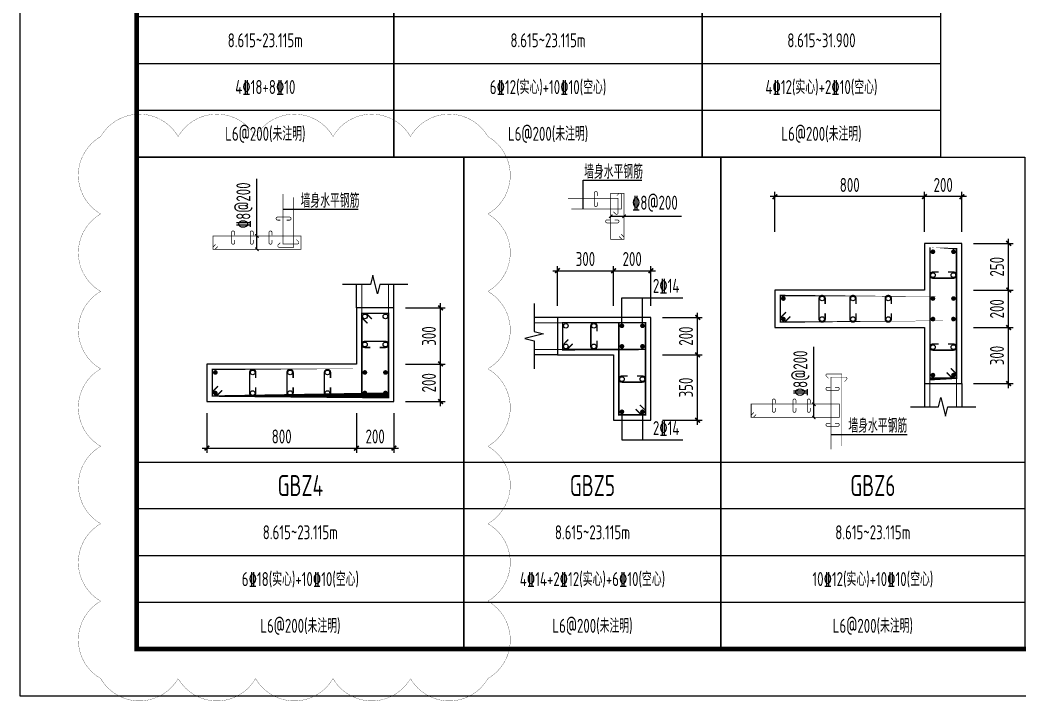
# Model space of a CAD drawing. Extents: x -1712635 to -854203, y -534641 to -21985.
# Drawn here: x -1375869 to -1354491, y -327628 to -313053 of the extents above; entities that cross this region are included whole.
import ezdxf
from ezdxf.enums import TextEntityAlignment as Align

# ---------------------------------------------------------------- set-up
doc = ezdxf.new("R2010")
doc.units = 0
doc.header["$LTSCALE"] = 1000
doc.layers.get('0').update_dxf_attribs({"linetype": 'CONTINUOUS'})
doc.layers.get('Defpoints').update_dxf_attribs({"linetype": 'CONTINUOUS'})
for name, color, linetype in [('-TK', 7, 'CONTINUOUS'), ('COLU_DE_DIM', 3, 'CONTINUOUS'), ('COLU_DE_TH', 7, 'CONTINUOUS'), ('LABEL', 1, 'CONTINUOUS'), ('LINK', 6, 'CONTINUOUS'), ('LINK-INDEX', 6, 'CONTINUOUS'), ('link-墙筋', 6, 'CONTINUOUS'), ('REIN', 6, 'CONTINUOUS'), ('TAB', 7, 'CONTINUOUS'), ('TAB_TEXT', 7, 'CONTINUOUS'), ('TEXT25', 2, 'CONTINUOUS'), ('THIN', 7, 'CONTINUOUS'), ('z-计算配筋', 7, 'CONTINUOUS')]:
    doc.layers.add(name, color=color, linetype=linetype)
doc.layers.add('审图修改', color=2, linetype='CONTINUOUS', plot=False)
doc.styles.add('TSSD_DIMENSION', font='Tssdeng.shx', dxfattribs={"width": 0.7, "bigfont": 'tssdchn.shx'})
doc.styles.add('TSSD_REIN', font='tssdeng.shx', dxfattribs={"width": 0.7, "height": 300, "bigfont": 'tssdchn.shx'})
doc.dimstyles.new('TSSD_25_100', dxfattribs={"dimtxt": 300, "dimasz": 100, "dimexe": 100, "dimexo": 250, "dimgap": 100, "dimtad": 1, "dimdec": 0, "dimlfac": 0.25, "dimzin": 0, "dimdsep": 46, "dimtxsty": 'TSSD_DIMENSION', "dimblk": 'ARCHTICK', "dimcen": 0, "dimdle": 100, "dimclrt": 7, "dimadec": 0, "dimazin": 0, "dimtfac": 1, "dimtdec": 0, "dimtix": 1, "dimtmove": 2, "dimatfit": 3, "dimldrblk": 'ARCHTICK', "dimfxl": 0, "dimtolj": 1, "dimtzin": 0, "dimarcsym": 0})

# ---------------------------------------------------------------- blocks, each defined once
blk = doc.blocks.new('_ArchTick')
at = {"color": 0, "const_width": 0.35}
blk.add_lwpolyline([(-0.5, -0.5), (0.5, 0.5)], dxfattribs=at)
blk = doc.blocks.new('*D1937')
at = {"layer": 'COLU_DE_DIM', "color": 0, "lineweight": -2}
for p, q in [((-1371868.904238457, -321466.7170368746), (-1371868.904238457, -322316.7170368746)), ((-1368668.908717996, -321466.7170368746), (-1368668.908717996, -322316.7170368746)), ((-1371968.904238457, -322216.7170368746), (-1368568.908717996, -322216.7170368746))]:
    blk.add_line(p, q, dxfattribs=at)
at = {"layer": 'Defpoints', "color": 0}
for p in [(-1371868.904238457, -321216.7170368746), (-1368668.908717996, -321216.7170368746), (-1368668.908717996, -322216.7170368746)]:
    blk.add_point(p, dxfattribs=at)
at = {"layer": 'COLU_DE_DIM', "color": 0, "lineweight": -2, "xscale": 100, "yscale": 100, "zscale": 100, "rotation": 180}
blk.add_blockref('_ArchTick', (-1371868.904238457, -322216.7170368746), dxfattribs=at)
at = {"layer": 'COLU_DE_DIM', "color": 0, "lineweight": -2, "xscale": 100, "yscale": 100, "zscale": 100}
blk.add_blockref('_ArchTick', (-1368668.908717996, -322216.7170368746), dxfattribs=at)
at = {"layer": 'COLU_DE_DIM', "color": 7, "insert": (-1370268.906478226, -321966.7170368746), "char_height": 300, "attachment_point": 5, "style": 'TSSD_DIMENSION'}
blk.add_mtext('\\A1;800', dxfattribs=at)
blk = doc.blocks.new('*D1938')
at = {"layer": 'COLU_DE_DIM', "color": 0, "lineweight": -2}
for p, q in [((-1368668.908717996, -321466.7170368746), (-1368668.908717996, -322316.7170368746)), ((-1367868.908717996, -321466.7170368746), (-1367868.908717996, -322316.7170368746)), ((-1368768.908717996, -322216.7170368746), (-1367768.908717996, -322216.7170368746))]:
    blk.add_line(p, q, dxfattribs=at)
at = {"layer": 'Defpoints', "color": 0}
for p in [(-1368668.908717996, -321216.7170368746), (-1367868.908717996, -321216.7170368746), (-1367868.908717996, -322216.7170368746)]:
    blk.add_point(p, dxfattribs=at)
at = {"layer": 'COLU_DE_DIM', "color": 0, "lineweight": -2, "xscale": 100, "yscale": 100, "zscale": 100, "rotation": 180}
blk.add_blockref('_ArchTick', (-1368668.908717996, -322216.7170368746), dxfattribs=at)
at = {"layer": 'COLU_DE_DIM', "color": 0, "lineweight": -2, "xscale": 100, "yscale": 100, "zscale": 100}
blk.add_blockref('_ArchTick', (-1367868.908717996, -322216.7170368746), dxfattribs=at)
at = {"layer": 'COLU_DE_DIM', "color": 7, "insert": (-1368268.908717996, -321966.7170368746), "char_height": 300, "attachment_point": 5, "style": 'TSSD_DIMENSION'}
blk.add_mtext('\\A1;200', dxfattribs=at)
blk = doc.blocks.new('*D1939')
at = {"layer": 'COLU_DE_DIM', "color": 0, "lineweight": -2}
for p, q in [((-1367618.908717978, -320416.7170351212), (-1366768.908717978, -320416.7170351212)), ((-1366868.908717978, -321316.7170368746), (-1366868.908717978, -320316.7170351212)), ((-1367618.908717978, -321216.7170368746), (-1366768.908717978, -321216.7170368746))]:
    blk.add_line(p, q, dxfattribs=at)
at = {"layer": 'Defpoints', "color": 0}
for p in [(-1367868.908717978, -320416.7170351212), (-1366868.908717978, -320416.7170351212), (-1367868.908717978, -321216.7170368746)]:
    blk.add_point(p, dxfattribs=at)
at = {"layer": 'COLU_DE_DIM', "color": 0, "lineweight": -2, "xscale": 100, "yscale": 100, "zscale": 100}
for p, rotation in [((-1366868.908717978, -320416.7170351212), 90), ((-1366868.908717978, -321216.7170368746), 270)]:
    blk.add_blockref('_ArchTick', p, dxfattribs=dict(at, rotation=rotation))
at = {"layer": 'COLU_DE_DIM', "color": 7, "insert": (-1367118.908717978, -320816.7170359981), "char_height": 300, "attachment_point": 5, "rotation": 90, "style": 'TSSD_DIMENSION'}
blk.add_mtext('\\A1;200', dxfattribs=at)
blk = doc.blocks.new('*D1940')
at = {"layer": 'COLU_DE_DIM', "color": 0, "lineweight": -2}
for p, q in [((-1366868.908717978, -320516.7170351212), (-1366868.908717978, -319116.717034663)), ((-1367618.908717978, -319216.717034663), (-1366768.908717978, -319216.717034663)), ((-1367618.908717978, -320416.7170351212), (-1366768.908717978, -320416.7170351212))]:
    blk.add_line(p, q, dxfattribs=at)
at = {"layer": 'Defpoints', "color": 0}
for p in [(-1367868.908717978, -319216.717034663), (-1366868.908717978, -319216.717034663), (-1367868.908717978, -320416.7170351212)]:
    blk.add_point(p, dxfattribs=at)
at = {"layer": 'COLU_DE_DIM', "color": 0, "lineweight": -2, "xscale": 100, "yscale": 100, "zscale": 100}
for p, rotation in [((-1366868.908717978, -319216.717034663), 90), ((-1366868.908717978, -320416.7170351212), 270)]:
    blk.add_blockref('_ArchTick', p, dxfattribs=dict(at, rotation=rotation))
at = {"layer": 'COLU_DE_DIM', "color": 7, "insert": (-1367118.908717978, -319816.7170348923), "char_height": 300, "attachment_point": 5, "rotation": 90, "style": 'TSSD_DIMENSION'}
blk.add_mtext('\\A1;300', dxfattribs=at)
blk = doc.blocks.new('*D2457')
at = {"layer": 'COLU_DE_DIM', "color": 0, "lineweight": -2}
for p, q in [((-1364468.908717978, -318418.5693403654), (-1363068.908717956, -318418.5693403654)), ((-1364368.908717978, -319168.5693403654), (-1364368.908717978, -318318.5693403654)), ((-1363168.908717956, -319168.5693403654), (-1363168.908717956, -318318.5693403654))]:
    blk.add_line(p, q, dxfattribs=at)
at = {"layer": 'Defpoints', "color": 0}
for p in [(-1363168.908717956, -318418.5693403654), (-1364368.908717978, -319418.5693403654), (-1363168.908717956, -319418.5693403654)]:
    blk.add_point(p, dxfattribs=at)
at = {"layer": 'COLU_DE_DIM', "color": 0, "lineweight": -2, "xscale": 100, "yscale": 100, "zscale": 100, "rotation": 180}
blk.add_blockref('_ArchTick', (-1364368.908717978, -318418.5693403654), dxfattribs=at)
at = {"layer": 'COLU_DE_DIM', "color": 0, "lineweight": -2, "xscale": 100, "yscale": 100, "zscale": 100}
blk.add_blockref('_ArchTick', (-1363168.908717956, -318418.5693403654), dxfattribs=at)
at = {"layer": 'COLU_DE_DIM', "color": 7, "insert": (-1363768.908717967, -318168.5693403654), "char_height": 300, "attachment_point": 5, "style": 'TSSD_DIMENSION'}
blk.add_mtext('\\A1;300', dxfattribs=at)
blk = doc.blocks.new('*D2458')
at = {"layer": 'COLU_DE_DIM', "color": 0, "lineweight": -2}
for p, q in [((-1363268.908717956, -318418.5693403654), (-1362268.908717956, -318418.5693403654)), ((-1363168.908717956, -319168.5693403654), (-1363168.908717956, -318318.5693403654)), ((-1362368.908717956, -319168.5693403654), (-1362368.908717956, -318318.5693403654))]:
    blk.add_line(p, q, dxfattribs=at)
at = {"layer": 'Defpoints', "color": 0}
for p in [(-1362368.908717956, -318418.5693403654), (-1363168.908717956, -319418.5693403654), (-1362368.908717956, -319418.5693403654)]:
    blk.add_point(p, dxfattribs=at)
at = {"layer": 'COLU_DE_DIM', "color": 0, "lineweight": -2, "xscale": 100, "yscale": 100, "zscale": 100, "rotation": 180}
blk.add_blockref('_ArchTick', (-1363168.908717956, -318418.5693403654), dxfattribs=at)
at = {"layer": 'COLU_DE_DIM', "color": 0, "lineweight": -2, "xscale": 100, "yscale": 100, "zscale": 100}
blk.add_blockref('_ArchTick', (-1362368.908717956, -318418.5693403654), dxfattribs=at)
at = {"layer": 'COLU_DE_DIM', "color": 7, "insert": (-1362768.908717956, -318168.5693403654), "char_height": 300, "attachment_point": 5, "style": 'TSSD_DIMENSION'}
blk.add_mtext('\\A1;200', dxfattribs=at)
blk = doc.blocks.new('*D2459')
at = {"layer": 'COLU_DE_DIM', "color": 0, "lineweight": -2}
for p, q in [((-1362118.908717956, -320218.5693403626), (-1361268.908717956, -320218.5693403626)), ((-1361368.908717956, -321718.5693379672), (-1361368.908717956, -320118.5693403626)), ((-1362118.908717956, -321618.5693379672), (-1361268.908717956, -321618.5693379672))]:
    blk.add_line(p, q, dxfattribs=at)
at = {"layer": 'Defpoints', "color": 0}
for p in [(-1362368.908717956, -320218.5693403626), (-1361368.908717956, -320218.5693403626), (-1362368.908717956, -321618.5693379672)]:
    blk.add_point(p, dxfattribs=at)
at = {"layer": 'COLU_DE_DIM', "color": 0, "lineweight": -2, "xscale": 100, "yscale": 100, "zscale": 100}
for p, rotation in [((-1361368.908717956, -320218.5693403626), 90), ((-1361368.908717956, -321618.5693379672), 270)]:
    blk.add_blockref('_ArchTick', p, dxfattribs=dict(at, rotation=rotation))
at = {"layer": 'COLU_DE_DIM', "color": 7, "insert": (-1361618.908717956, -320918.5693391651), "char_height": 300, "attachment_point": 5, "rotation": 90, "style": 'TSSD_DIMENSION'}
blk.add_mtext('\\A1;350', dxfattribs=at)
blk = doc.blocks.new('*D2460')
at = {"layer": 'COLU_DE_DIM', "color": 0, "lineweight": -2}
for p, q in [((-1361368.908717956, -320318.5693403626), (-1361368.908717956, -319318.5693403654)), ((-1362118.908717956, -319418.5693403654), (-1361268.908717956, -319418.5693403654)), ((-1362118.908717956, -320218.5693403626), (-1361268.908717956, -320218.5693403626))]:
    blk.add_line(p, q, dxfattribs=at)
at = {"layer": 'Defpoints', "color": 0}
for p in [(-1362368.908717956, -319418.5693403654), (-1361368.908717956, -319418.5693403654), (-1362368.908717956, -320218.5693403626)]:
    blk.add_point(p, dxfattribs=at)
at = {"layer": 'COLU_DE_DIM', "color": 0, "lineweight": -2, "xscale": 100, "yscale": 100, "zscale": 100}
for p, rotation in [((-1361368.908717956, -319418.5693403654), 90), ((-1361368.908717956, -320218.5693403626), 270)]:
    blk.add_blockref('_ArchTick', p, dxfattribs=dict(at, rotation=rotation))
at = {"layer": 'COLU_DE_DIM', "color": 7, "insert": (-1361618.908717956, -319818.5693403642), "char_height": 300, "attachment_point": 5, "rotation": 90, "style": 'TSSD_DIMENSION'}
blk.add_mtext('\\A1;200', dxfattribs=at)
blk = doc.blocks.new('*D2530')
at = {"layer": 'COLU_DE_DIM', "color": 0, "lineweight": -2}
for p, q in [((-1354713.867061443, -320933.8657109875), (-1354713.867061443, -319533.8639008713)), ((-1355463.867061443, -319633.8639008713), (-1354613.867061443, -319633.8639008713)), ((-1355463.867061443, -320833.8657109875), (-1354613.867061443, -320833.8657109875))]:
    blk.add_line(p, q, dxfattribs=at)
at = {"layer": 'Defpoints', "color": 0}
for p in [(-1355713.867061443, -319633.8639008713), (-1354713.867061443, -319633.8639008713), (-1355713.867061443, -320833.8657109875)]:
    blk.add_point(p, dxfattribs=at)
at = {"layer": 'COLU_DE_DIM', "color": 0, "lineweight": -2, "xscale": 100, "yscale": 100, "zscale": 100}
for p, rotation in [((-1354713.867061443, -319633.8639008713), 90), ((-1354713.867061443, -320833.8657109875), 270)]:
    blk.add_blockref('_ArchTick', p, dxfattribs=dict(at, rotation=rotation))
at = {"layer": 'COLU_DE_DIM', "color": 7, "insert": (-1354963.867061443, -320233.8648059297), "char_height": 300, "attachment_point": 5, "rotation": 90, "style": 'TSSD_DIMENSION'}
blk.add_mtext('\\A1;300', dxfattribs=at)
blk = doc.blocks.new('*D2531')
at = {"layer": 'COLU_DE_DIM', "color": 0, "lineweight": -2}
for p, q in [((-1354713.867061443, -319733.8639008713), (-1354713.867061443, -318733.8651077443)), ((-1355463.867061443, -318833.8651077443), (-1354613.867061443, -318833.8651077443)), ((-1355463.867061443, -319633.8639008713), (-1354613.867061443, -319633.8639008713))]:
    blk.add_line(p, q, dxfattribs=at)
at = {"layer": 'Defpoints', "color": 0}
for p in [(-1355713.867061443, -318833.8651077443), (-1354713.867061443, -318833.8651077443), (-1355713.867061443, -319633.8639008713)]:
    blk.add_point(p, dxfattribs=at)
at = {"layer": 'COLU_DE_DIM', "color": 0, "lineweight": -2, "xscale": 100, "yscale": 100, "zscale": 100}
for p, rotation in [((-1354713.867061443, -318833.8651077443), 90), ((-1354713.867061443, -319633.8639008713), 270)]:
    blk.add_blockref('_ArchTick', p, dxfattribs=dict(at, rotation=rotation))
at = {"layer": 'COLU_DE_DIM', "color": 7, "insert": (-1354963.867061443, -319233.864504308), "char_height": 300, "attachment_point": 5, "rotation": 90, "style": 'TSSD_DIMENSION'}
blk.add_mtext('\\A1;200', dxfattribs=at)
blk = doc.blocks.new('*D2532')
at = {"layer": 'COLU_DE_DIM', "color": 0, "lineweight": -2}
for p, q in [((-1355463.867061443, -317833.8669757171), (-1354613.867061443, -317833.8669757171)), ((-1354713.867061443, -318933.8651077443), (-1354713.867061443, -317733.8669757171)), ((-1355463.867061443, -318833.8651077443), (-1354613.867061443, -318833.8651077443))]:
    blk.add_line(p, q, dxfattribs=at)
at = {"layer": 'Defpoints', "color": 0}
for p in [(-1355713.867061443, -317833.8669757171), (-1354713.867061443, -317833.8669757171), (-1355713.867061443, -318833.8651077443)]:
    blk.add_point(p, dxfattribs=at)
at = {"layer": 'COLU_DE_DIM', "color": 0, "lineweight": -2, "xscale": 100, "yscale": 100, "zscale": 100}
for p, rotation in [((-1354713.867061443, -317833.8669757171), 90), ((-1354713.867061443, -318833.8651077443), 270)]:
    blk.add_blockref('_ArchTick', p, dxfattribs=dict(at, rotation=rotation))
at = {"layer": 'COLU_DE_DIM', "color": 7, "insert": (-1354963.867061443, -318333.8660417309), "char_height": 300, "attachment_point": 5, "rotation": 90, "style": 'TSSD_DIMENSION'}
blk.add_mtext('\\A1;250', dxfattribs=at)
blk = doc.blocks.new('*D2533')
at = {"layer": 'COLU_DE_DIM', "color": 0, "lineweight": -2}
for p, q in [((-1356513.867061021, -317583.8669757171), (-1356513.867059438, -316733.8669757171)), ((-1355713.867060977, -317583.8669757171), (-1355713.867059394, -316733.8669772072)), ((-1355613.867059581, -316833.8669773935), (-1356613.867059624, -316833.8669755308))]:
    blk.add_line(p, q, dxfattribs=at)
at = {"layer": 'Defpoints', "color": 0}
for p in [(-1356513.867059624, -316833.8669757171), (-1356513.867061486, -317833.8669757171), (-1355713.867061443, -317833.8669757171)]:
    blk.add_point(p, dxfattribs=at)
at = {"layer": 'COLU_DE_DIM', "color": 0, "lineweight": -2, "xscale": 100, "yscale": 100, "zscale": 100}
for p, rotation in [((-1356513.867059624, -316833.8669757171), 179.9999998932783), ((-1355713.867059581, -316833.8669772072), 359.9999998932783)]:
    blk.add_blockref('_ArchTick', p, dxfattribs=dict(at, rotation=rotation))
at = {"layer": 'COLU_DE_DIM', "color": 7, "insert": (-1356113.867059137, -316583.8669764621), "char_height": 300, "attachment_point": 5, "rotation": 359.9999998932783, "style": 'TSSD_DIMENSION'}
blk.add_mtext('\\A1;200', dxfattribs=at)
blk = doc.blocks.new('*D2534')
at = {"layer": 'COLU_DE_DIM', "color": 0, "lineweight": -2}
for p, q in [((-1359714.363402307, -317583.8669757171), (-1359714.363400723, -316733.8669757171)), ((-1356513.867061021, -317583.8669757171), (-1356513.867059438, -316733.8669816785)), ((-1356413.867059624, -316833.8669818647), (-1359814.36340091, -316833.8669755308))]:
    blk.add_line(p, q, dxfattribs=at)
at = {"layer": 'Defpoints', "color": 0}
for p in [(-1359714.36340091, -316833.8669757171), (-1359714.363402772, -317833.8669757171), (-1356513.867061486, -317833.8669757171)]:
    blk.add_point(p, dxfattribs=at)
at = {"layer": 'COLU_DE_DIM', "color": 0, "lineweight": -2, "xscale": 100, "yscale": 100, "zscale": 100}
for p, rotation in [((-1359714.36340091, -316833.8669757171), 179.9999998932783), ((-1356513.867059624, -316833.8669816785), 359.9999998932783)]:
    blk.add_blockref('_ArchTick', p, dxfattribs=dict(at, rotation=rotation))
at = {"layer": 'COLU_DE_DIM', "color": 7, "insert": (-1358114.115229801, -316583.8669786978), "char_height": 300, "attachment_point": 5, "rotation": 359.9999998932783, "style": 'TSSD_DIMENSION'}
blk.add_mtext('\\A1;800', dxfattribs=at)
blk = doc.blocks.new('A1')
blk.add_lwpolyline([(0, 59400), (0, 0), (84100, 0), (84100, 59400)], close=True)
at = {"const_width": 100}
blk.add_lwpolyline([(2500, 58400), (2500, 1000), (83100, 1000), (83100, 58400)], close=True, dxfattribs=at)

msp = doc.modelspace()

# ---------------------------------------------------------------- linework, layer by layer
at = {"layer": 'COLU_DE_TH'}
for points in [[(-1356513.867061486, -320833.8657109875), (-1355713.867061443, -320833.8657110052), (-1355713.867061444, -317833.8669757171), (-1356513.86706143, -317833.8669756896), (-1356513.867061464, -318833.8651077443), (-1359714.363402772, -318833.8639008718), (-1359714.364006021, -319633.8639008713), (-1356513.867061481, -319633.8651077443), (-1356513.867061486, -320833.8657109875)], [(-1367868.908717996, -319216.717034663), (-1368668.908717996, -319216.7170346347), (-1368668.908717995, -320416.7170351212), (-1371868.904238457, -320416.7170368746), (-1371868.904182337, -321216.7170368746), (-1367868.908717995, -321216.7170386281), (-1367868.908717996, -319216.717034663)], [(-1364368.908717978, -319418.5693403654), (-1364368.908717955, -320218.5693403626), (-1363168.908717956, -320218.5693403654), (-1363168.908717956, -321618.5693379672), (-1362368.908717956, -321618.5693379672), (-1362368.908717956, -319418.5693403654), (-1364368.908717978, -319418.5693403654)]]:
    msp.add_lwpolyline(points, close=True, dxfattribs=at)
at = {"layer": 'LABEL'}
for p, q in [((-1370798.988663444, -317962.2668878102), (-1370798.988716495, -316449.766886824)), ((-1363226.408717962, -317253.4628710778), (-1361713.908717962, -317253.4628710778)), ((-1362988.908717956, -318998.5695796091), (-1361686.941123016, -318998.5695796135)), ((-1362988.908717959, -319598.5695796106), (-1362988.908717962, -318998.5695796107)), ((-1362548.908717959, -319598.5695796091), (-1362548.908717961, -318998.5695796091)), ((-1358880.613674338, -321559.3916783612), (-1358880.613674335, -320046.8916783618)), ((-1362988.908717959, -321438.569098722), (-1362988.908717962, -322038.5690987218)), ((-1362548.908717959, -321438.5690987235), (-1362548.908717961, -322038.5690987235)), ((-1362988.908717956, -322038.5690987235), (-1361686.941123016, -322038.569098719))]:
    msp.add_line(p, q, dxfattribs=at)
at = {"layer": 'LABEL', "const_width": 25}
for points in [[(-1363261.800367921, -317288.8192311913), (-1363191.050367921, -317218.1082936913)], [(-1362976.800367921, -317288.8192311913), (-1362906.050367921, -317218.1082936913)], [(-1370763.59739459, -317712.6232553095), (-1370834.34739459, -317641.9123178095)], [(-1370763.59739459, -317997.6232553095), (-1370834.34739459, -317926.9123178095)], [(-1358845.257311174, -321309.7581913616), (-1358915.968248674, -321239.0081913616)], [(-1358845.257311174, -321594.7581913616), (-1358915.968248674, -321524.0081913616)]]:
    msp.add_lwpolyline(points, dxfattribs=at)
at = {"layer": 'LINK', "const_width": 30}
for points in [[(-1355948.867061435, -320506.9418294865), (-1355828.867061446, -320626.941829498), (-1355828.867061446, -320718.8657110221), (-1356398.867061487, -320718.8657110093), (-1356398.867061469, -317948.8669756622), (-1355828.867061448, -317948.8669756818), (-1355828.867061446, -320718.8657110221), (-1355920.790942987, -320718.8657110211), (-1356040.790942975, -320598.8657110095)], [(-1359387.439947159, -319398.8641474632), (-1359507.440037721, -319518.8640569015), (-1359599.363919308, -319518.863987587), (-1359599.363489494, -318948.8639875955), (-1355828.867061442, -318948.8656242808), (-1355828.867061441, -319518.8656242698), (-1359599.363919308, -319518.863987587), (-1359599.363849997, -319426.9401058786), (-1359479.363759436, -319306.9401964403)], [(-1368433.908718016, -319543.6409162049), (-1368553.908717997, -319423.6409161853), (-1368553.908717997, -319331.7170346391), (-1367983.908717996, -319331.7170346592), (-1367983.908717995, -321101.717038576), (-1368553.908717996, -321101.7170383262), (-1368553.908717997, -319331.7170346391), (-1368461.984836425, -319331.7170346428), (-1368341.984836444, -319451.7170346625)], [(-1364041.984836413, -319983.5693403584), (-1364161.984836407, -320103.569340364), (-1364253.908717957, -320103.5693403637), (-1364253.908717973, -319533.5693403663), (-1362483.908717955, -319533.5693403662), (-1362483.908717955, -320103.5693403683), (-1364253.908717957, -320103.5693403637), (-1364253.908717959, -320011.6454588211), (-1364133.908717964, -319891.6454588155)], [(-1362603.908717954, -321291.6454564222), (-1362483.908717955, -321411.6454564235), (-1362483.908717956, -321503.5693379687), (-1363053.908717956, -321503.5693379687), (-1363053.908717956, -319533.5693403657), (-1362483.908717955, -319533.5693403657), (-1362483.908717956, -321503.5693379687), (-1362575.832599503, -321503.5693379688), (-1362695.832599502, -321383.5693379676)], [(-1371541.980316281, -320981.7170327817), (-1371661.980312098, -321101.717036965), (-1371753.904190403, -321101.7170369249), (-1371753.904230388, -320531.717036812), (-1367983.908717995, -320531.7170347461), (-1367983.908717994, -321101.7170385775), (-1371753.904190403, -321101.7170369249), (-1371753.904196851, -321009.7931586212), (-1371633.904201034, -320889.7931544378)]]:
    msp.add_lwpolyline(points, dxfattribs=at)
for points in [[(-1356213.867061485, -318448.8661095806), (-1356333.867061485, -318448.8661095806, 1), (-1356333.867061485, -318578.8661095806), (-1355893.867061465, -318578.8661095957, 1), (-1355893.867061465, -318448.8661095957), (-1356013.867061465, -318448.8661095957)], [(-1358639.433938173, -319133.8639008802), (-1358639.433938173, -319013.8639008802, 1), (-1358769.433938173, -319013.8639008802), (-1358769.433938173, -319453.8639008672, 1), (-1358639.433938173, -319453.8639008672), (-1358639.433938173, -319333.8639008672)], [(-1357979.789659784, -319133.8639008802), (-1357979.789659784, -319013.8639008802, 1), (-1358109.789659784, -319013.8639008802), (-1358109.789659784, -319453.8639008672, 1), (-1357979.789659784, -319453.8639008672), (-1357979.789659784, -319333.8639008672)], [(-1357224.668517123, -319133.8639008802), (-1357224.668517123, -319013.8639008802, 1), (-1357354.668517123, -319013.8639008802), (-1357354.668517123, -319453.8639008672, 1), (-1357224.668517123, -319453.8639008672), (-1357224.668517123, -319333.8639008672)], [(-1363523.908717964, -319718.5693403657), (-1363523.908717964, -319598.5693403657, 1), (-1363653.908717964, -319598.5693403657), (-1363653.908717964, -320038.5693403672, 1), (-1363523.908717964, -320038.5693403672), (-1363523.908717964, -319918.5693403672)], [(-1368168.908717993, -320061.717038979), (-1368048.908717993, -320061.717038979, 1), (-1368048.908717993, -319931.717038979), (-1368488.908717994, -319931.717038979, 1), (-1368488.908717994, -320061.717038979), (-1368368.908717994, -320061.717038979)], [(-1356213.867513913, -319988.8654772418), (-1356333.867513913, -319988.8654772418, 1), (-1356333.867513913, -320118.8654772418), (-1355893.867513884, -320118.8658090277, 1), (-1355893.867513884, -319988.8658090277), (-1356013.867513884, -319988.8658090277)], [(-1370823.905348871, -320716.7169806568), (-1370823.905348871, -320596.7169806568, 1), (-1370953.905348871, -320596.7169806568), (-1370953.905318005, -321036.716980834, 1), (-1370823.905318005, -321036.716980834), (-1370823.905318005, -320916.716980834)], [(-1370023.906471913, -320716.7170078398), (-1370023.906471913, -320596.7170078398, 1), (-1370153.906471913, -320596.7170078398), (-1370153.90645648, -321036.7170095952, 1), (-1370023.90645648, -321036.7170095952), (-1370023.90645648, -320916.7170095952)], [(-1369223.907594954, -320716.7170350229), (-1369223.907594954, -320596.7170350229, 1), (-1369353.907594954, -320596.7170350229), (-1369353.907594954, -321036.7170383565, 1), (-1369223.907594954, -321036.7170383565), (-1369223.907594954, -320916.7170383565)], [(-1362868.908717959, -320673.5693391686), (-1362988.908717959, -320673.5693391686, 1), (-1362988.908717959, -320803.5693391686), (-1362548.908717958, -320803.5693391698, 1), (-1362548.908717958, -320673.5693391698), (-1362668.908717958, -320673.5693391698)]]:
    msp.add_lwpolyline(points, format="xyb", dxfattribs=at)
at = {"layer": 'LINK-INDEX', "const_width": 15.00000095367432}
for points in [[(-1363513.340918378, -316817.7554461971), (-1363513.340918378, -316757.7554461971, 1), (-1363578.340918378, -316757.7554461971), (-1363578.340918379, -317013.4628717221, 1), (-1363513.340918379, -317013.4628717221), (-1363513.340918379, -316953.4628717221)], [(-1370295.500864349, -317336.9215634019), (-1370355.500864349, -317336.9215634019, -1), (-1370355.500864349, -317271.9215634019), (-1370099.793438824, -317271.9215634005, -1), (-1370099.793438824, -317336.9215634005), (-1370159.793438824, -317336.9215634005)], [(-1363243.908717963, -317330.9628710783), (-1363303.908717963, -317330.9628710783, 1), (-1363303.908717963, -317395.9628710783), (-1363083.908717962, -317395.9628710789, 1), (-1363083.908717962, -317330.9628710789), (-1363143.908717962, -317330.9628710789)], [(-1371276.488118497, -317659.7668592186), (-1371276.488118497, -317599.7668592186, 1), (-1371341.488118497, -317599.7668592186), (-1371341.488103064, -317819.7668593072, 1), (-1371276.488103064, -317819.7668593072), (-1371276.488103064, -317759.7668593072)], [(-1370876.488680017, -317659.7668728101), (-1370876.488680017, -317599.7668728101, 1), (-1370941.488680017, -317599.7668728101), (-1370941.488672301, -317819.7668736879, 1), (-1370876.488672301, -317819.7668736879), (-1370876.488672301, -317759.7668736879)], [(-1370476.489241538, -317659.7668864017), (-1370476.489241538, -317599.7668864017, 1), (-1370541.489241538, -317599.7668864017), (-1370541.489241538, -317819.7668880685, 1), (-1370476.489241538, -317819.7668880685), (-1370476.489241538, -317759.7668880685)], [(-1358530.613674359, -320914.3920699438), (-1358590.613674359, -320914.3920699438, 1), (-1358590.613674359, -320979.3920699438), (-1358370.613674336, -320979.3920699515, 1), (-1358370.613674336, -320914.3920699515), (-1358430.613674336, -320914.3920699515)], [(-1359704.900168581, -321256.8916783649), (-1359704.900168581, -321196.8916783649, 1), (-1359769.900168581, -321196.8916783649), (-1359769.900168579, -321416.8916783642, 1), (-1359704.900168579, -321416.8916783642), (-1359704.900168579, -321356.8916783642)], [(-1359264.909539175, -321256.8916783649), (-1359264.909539175, -321196.8916783649, 1), (-1359329.909539175, -321196.8916783649), (-1359329.909539174, -321416.8916783642, 1), (-1359264.909539174, -321416.8916783642), (-1359264.909539174, -321356.8916783642)], [(-1358958.113674347, -321256.8916783649), (-1358958.113674347, -321196.8916783649, 1), (-1359023.113674347, -321196.8916783649), (-1359023.113674345, -321416.8916783642, 1), (-1358958.113674345, -321416.8916783642), (-1358958.113674345, -321356.8916783642)], [(-1358530.613674345, -321684.39167835), (-1358590.613674345, -321684.39167835, 1), (-1358590.613674345, -321749.39167835), (-1358370.613674329, -321749.39167835, 1), (-1358370.613674329, -321684.39167835), (-1358430.613674329, -321684.39167835)]]:
    msp.add_lwpolyline(points, format="xyb", dxfattribs=at)
for points in [[(-1363001.40871797, -317640.0009297194), (-1362941.408717961, -317700.0009297103), (-1362941.408717962, -317745.96287048), (-1363226.408717962, -317745.96287048), (-1363226.408717962, -316760.9628716789), (-1362941.408717962, -316760.9628716789), (-1362941.408717962, -317745.96287048), (-1362987.370658719, -317745.9628704818), (-1363047.370658728, -317685.9628704909)], [(-1371635.525594479, -317902.2668853606), (-1371695.525592423, -317962.2668874168), (-1371741.487531545, -317962.2668873973), (-1371741.487551538, -317677.2668873403), (-1369856.489795341, -317677.2668863074), (-1369856.489795341, -317962.2668882237), (-1371741.487531545, -317962.2668873973), (-1371741.487534772, -317916.3049482175), (-1371681.487536828, -317856.3049461612)], [(-1360117.151733553, -321499.3916783789), (-1360177.15173357, -321559.3916783624), (-1360223.11367435, -321559.3916783613), (-1360223.11367435, -321274.3916783626), (-1358338.113674322, -321274.3916783629), (-1358338.113674322, -321559.3916783613), (-1360223.11367435, -321559.3916783613), (-1360223.11367435, -321513.429737557), (-1360163.113674333, -321453.4297375735)]]:
    msp.add_lwpolyline(points, dxfattribs=at)
at = {"layer": 'LINK-INDEX', "color": 1, "const_width": 20}
for points in [[(-1368553.908717962, -319431.717034663), (-1368553.908717962, -318716.717034663)], [(-1367983.908717962, -319431.717034663), (-1367983.908717962, -318716.717034663)], [(-1364153.908717978, -319533.5693403654), (-1364868.908717978, -319533.5693403654)], [(-1364153.908717978, -320103.5693403654), (-1364868.908717978, -320103.5693403654)], [(-1356398.867061486, -320618.8657109877), (-1356398.867061486, -321333.8657109875)], [(-1355828.867061486, -320618.8657109877), (-1355828.867061486, -321333.8657109875)]]:
    msp.add_lwpolyline(points, dxfattribs=at)
at = {"layer": 'link-墙筋', "color": 152, "const_width": 12.5}
for points in [[(-1370242.29343887, -316775.4892596995), (-1370242.29343887, -317845.4892596995), (-1369926.618961357, -317845.4892596995, 0.414213562373095), (-1369902.618961357, -317821.4892596995), (-1369902.618961357, -317813.0039783252, 0.198912367379658), (-1369909.648398608, -317796.0334155768), (-1369955.610339385, -317750.0714747995)], [(-1364072.574760917, -317100.7967542346), (-1363002.574760917, -317100.7967542346), (-1363002.574760917, -316785.1222767221, 0.414213562373095), (-1363026.574760917, -316761.1222767221), (-1363035.060042291, -316761.1222767221, 0.198912367379658), (-1363052.03060504, -316768.1517139735), (-1363097.992545817, -316814.1136547505)], [(-1370012.459556311, -316846.3587895149), (-1370012.459556311, -317916.3587895149), (-1370328.134033824, -317916.3587895149, -0.414213562373095), (-1370352.134033824, -317892.3587895149), (-1370352.134033824, -317883.8735081406, -0.198912367379658), (-1370345.104596572, -317866.9029453922), (-1370299.142655795, -317820.9410046149)], [(-1364143.444290732, -316870.9628716764), (-1363073.444290732, -316870.9628716764), (-1363073.444290732, -317186.6373491894, -0.414213562373095), (-1363097.444290732, -317210.6373491894), (-1363105.929572107, -317210.6373491894, -0.198912367379658), (-1363122.900134855, -317203.6079119375), (-1363168.862075632, -317157.6459711605)], [(-1358283.279791783, -322168.1485293002), (-1358283.279791783, -320626.8394243456), (-1358598.954269295, -320626.8394243456, 0.414213562373095), (-1358622.954269295, -320650.8394243456), (-1358622.954269295, -320659.3247057199, 0.198912367379658), (-1358615.924832044, -320676.2952684683), (-1358569.962891267, -320722.2572092456)], [(-1358513.113674341, -322239.0180591156), (-1358513.113674341, -320697.708954161), (-1358197.439196828, -320697.708954161, -0.414213562373095), (-1358173.439196828, -320721.708954161), (-1358173.439196828, -320730.1942355353, -0.198912367379658), (-1358180.46863408, -320747.1647982837), (-1358226.430574857, -320793.126739061)]]:
    msp.add_lwpolyline(points, format="xyb", dxfattribs=at)
at = {"layer": 'REIN', "const_width": 50}
for points in [[(-1356333.867061467, -318038.8669756789, 1), (-1356333.867061467, -317988.8669756789, 1), (-1356333.867061467, -318038.8669756789)], [(-1355893.867061447, -318038.866975694, 1), (-1355893.867061447, -317988.866975694, 1), (-1355893.867061447, -318038.866975694)], [(-1359534.36353851, -319038.8640366123, 1), (-1359534.36353851, -318988.8640366123, 1), (-1359534.36353851, -319038.8640366123)], [(-1356333.867061474, -319038.8652434821, 1), (-1356333.867061474, -318988.8652434821, 1), (-1356333.867061474, -319038.8652434821)], [(-1355893.867061449, -319038.8655752686, 1), (-1355893.867061449, -318988.8655752686, 1), (-1355893.867061449, -319038.8655752686)], [(-1363013.908717957, -319598.5693403656, 1), (-1362963.908717957, -319598.5693403656, 1), (-1363013.908717957, -319598.5693403656)], [(-1362573.908717956, -319598.5693403657, 1), (-1362523.908717956, -319598.5693403657, 1), (-1362573.908717956, -319598.5693403657)], [(-1359534.363870297, -319478.8640366011, 1), (-1359534.363870297, -319428.8640366011, 1), (-1359534.363870297, -319478.8640366011)], [(-1356333.867061477, -319478.8652434708, 1), (-1356333.867061477, -319428.8652434708, 1), (-1356333.867061477, -319478.8652434708)], [(-1355893.867061449, -319478.8655752568, 1), (-1355893.867061449, -319428.8655752568, 1), (-1355893.867061449, -319478.8655752568)], [(-1363013.908717957, -320038.5693403671, 1), (-1362963.908717957, -320038.5693403671, 1), (-1363013.908717957, -320038.5693403671)], [(-1362573.908717956, -320038.5693403683, 1), (-1362523.908717956, -320038.5693403683, 1), (-1362573.908717956, -320038.5693403683)], [(-1371713.90422583, -320596.7170367764, 1), (-1371663.90422583, -320596.7170367764, 1), (-1371713.90422583, -320596.7170367764)], [(-1368513.908717996, -320596.7170350224, 1), (-1368463.908717996, -320596.7170350224, 1), (-1368513.908717996, -320596.7170350224)], [(-1368073.908717995, -320596.7170347814, 1), (-1368023.908717995, -320596.7170347814, 1), (-1368073.908717995, -320596.7170347814)], [(-1356333.867061485, -320678.865711013, 1), (-1356333.867061485, -320628.865711013, 1), (-1356333.867061485, -320678.865711013)], [(-1355893.867061445, -320678.8657110228, 1), (-1355893.867061445, -320628.8657110228, 1), (-1355893.867061445, -320678.8657110228)], [(-1371713.904194964, -321036.7170369535, 1), (-1371663.904194964, -321036.7170369535, 1), (-1371713.904194964, -321036.7170369535)], [(-1368513.908717996, -321036.7170383561, 1), (-1368463.908717996, -321036.7170383561, 1), (-1368513.908717996, -321036.7170383561)], [(-1368073.908717994, -321036.7170385492, 1), (-1368023.908717994, -321036.7170385492, 1), (-1368073.908717994, -321036.7170385492)], [(-1363013.908717956, -321438.5693379701, 1), (-1362963.908717956, -321438.5693379701, 1), (-1363013.908717956, -321438.5693379701)], [(-1362573.908717956, -321438.5693379701, 1), (-1362523.908717956, -321438.5693379701, 1), (-1362573.908717956, -321438.5693379701)]]:
    msp.add_lwpolyline(points, format="xyb", close=True, dxfattribs=at)
at = {"layer": 'REIN'}
for centre in [(-1356333.867061485, -318513.8661095806), (-1355893.867061465, -318513.8661095957), (-1358704.433938173, -319013.8639008802), (-1358044.789659784, -319013.8639008802), (-1357289.668517123, -319013.8639008802), (-1368488.908717994, -319396.7170389817), (-1368048.908717994, -319396.7170389817), (-1364188.908717965, -319598.569342321), (-1363588.908717965, -319598.5693423039), (-1358704.433938173, -319453.8639008672), (-1358044.789659784, -319453.8639008672), (-1357289.668517123, -319453.8639008672), (-1368488.908717994, -319996.717038979), (-1368048.908717993, -319996.717038979), (-1364188.908717964, -320038.5693423206), (-1363588.908717964, -320038.5693423036), (-1356333.867513913, -320053.8654772418), (-1355893.867513884, -320053.8658090277), (-1370888.905333439, -320596.7169652134), (-1370088.906464197, -320596.716973861), (-1369288.907594955, -320596.7170386271), (-1362988.908717959, -320738.5693391686), (-1362548.908717959, -320738.5693391686), (-1370888.905333438, -321036.716965213), (-1370088.906464196, -321036.7169738606), (-1369288.907594954, -321036.7170386268)]:
    msp.add_circle(centre, 50, dxfattribs=at)
at = {"layer": 'TAB'}
for points in [[(-1373368.904238457, -305457.6174643351), (-1367868.904238442, -305457.6174643351), (-1367868.904238442, -315987.1672514816), (-1373368.904238457, -315987.1672514816), (-1373368.904238457, -305457.6174643351), (-1373368.904238457, -311987.1672514816), (-1367868.904238442, -311987.1672514816), (-1367868.904238442, -312987.1672514816), (-1373368.904238457, -312987.1672514816), (-1373368.904238457, -313987.1672514816), (-1367868.904238442, -313987.1672514816), (-1367868.904238442, -314987.1672514816), (-1373368.904238457, -314987.1672514816)], [(-1367868.904238442, -305457.6174643351), (-1361268.88869397, -305457.6174643351), (-1361268.88869397, -315987.1672514816), (-1367868.904238442, -315987.1672514816), (-1367868.904238442, -305457.6174643351), (-1367868.904238442, -311987.1672514816), (-1361268.88869397, -311987.1672514816), (-1361268.88869397, -312987.1672514816), (-1367868.904238442, -312987.1672514816), (-1367868.904238442, -313987.1672514816), (-1361268.88869397, -313987.1672514816), (-1361268.88869397, -314987.1672514816), (-1367868.904238442, -314987.1672514816)], [(-1361268.88869397, -305457.6174643351), (-1356168.88869393, -305457.6174643351), (-1356168.88869393, -315987.1672514816), (-1361268.88869397, -315987.1672514816), (-1361268.88869397, -305457.6174643351), (-1361268.88869397, -311987.1672514816), (-1356168.88869393, -311987.1672514816), (-1356168.88869393, -312987.1672514816), (-1361268.88869397, -312987.1672514816), (-1361268.88869397, -313987.1672514816), (-1356168.88869393, -313987.1672514816), (-1356168.88869393, -314987.1672514816), (-1361268.88869397, -314987.1672514816)], [(-1373368.904238457, -315987.1672514816), (-1366368.908717978, -315987.1672514816), (-1366368.908717978, -326516.7170386281), (-1373368.904238457, -326516.7170386281), (-1373368.904238457, -315987.1672514816), (-1373368.904238457, -322516.7170386281), (-1366368.908717978, -322516.7170386281), (-1366368.908717978, -323516.7170386281), (-1373368.904238457, -323516.7170386281), (-1373368.904238457, -324516.7170386281), (-1366368.908717978, -324516.7170386281), (-1366368.908717978, -325516.7170386281), (-1373368.904238457, -325516.7170386281)], [(-1366368.908717978, -315987.1672514816), (-1360868.908717956, -315987.1672514816), (-1360868.908717956, -326516.7170386281), (-1366368.908717978, -326516.7170386281), (-1366368.908717978, -315987.1672514816), (-1366368.908717978, -322516.7170386281), (-1360868.908717956, -322516.7170386281), (-1360868.908717956, -323516.7170386281), (-1366368.908717978, -323516.7170386281), (-1366368.908717978, -324516.7170386281), (-1360868.908717956, -324516.7170386281), (-1360868.908717956, -325516.7170386281), (-1366368.908717978, -325516.7170386281)], [(-1360868.908717956, -315987.1672514816), (-1354368.910284318, -315987.1672514816), (-1354368.910284318, -326516.7170386281), (-1360868.908717956, -326516.7170386281), (-1360868.908717956, -315987.1672514816), (-1360868.908717956, -322516.7170386281), (-1354368.910284318, -322516.7170386281), (-1354368.910284318, -323516.7170386281), (-1360868.908717956, -323516.7170386281), (-1360868.908717956, -324516.7170386281), (-1354368.910284318, -324516.7170386281), (-1354368.910284318, -325516.7170386281), (-1360868.908717956, -325516.7170386281)]]:
    msp.add_lwpolyline(points, dxfattribs=at)
at = {"layer": 'THIN'}
for p, q in [((-1368668.908717996, -319216.7170346347), (-1368668.908717978, -318716.7170346347)), ((-1367868.908717996, -319216.717034663), (-1367868.908717978, -318716.717034663)), ((-1364368.908717978, -319418.5693403654), (-1364868.908717978, -319418.5693403796)), ((-1364368.908717955, -320218.5693403626), (-1364868.908717955, -320218.5693403768)), ((-1356513.867061486, -320833.8657109875), (-1356513.867061498, -321333.8657109875)), ((-1355713.867061443, -320833.8657110052), (-1355713.867061454, -321333.8657110052))]:
    msp.add_line(p, q, dxfattribs=at)
for points in [[(-1367568.908717978, -318716.7170346736), (-1368168.908717978, -318716.7170346524), (-1368218.908717985, -318916.7170346505), (-1368318.908717971, -318516.717034647), (-1368368.908717978, -318716.7170346453), (-1368968.908717978, -318716.7170346241)], [(-1364868.908717986, -319118.5693403796), (-1364868.908717969, -319718.5693403782), (-1364668.908717968, -319768.5693403726), (-1365068.908717965, -319868.5693403838), (-1364868.908717963, -319918.5693403782), (-1364868.908717946, -320518.5693403768)], [(-1356813.867061498, -321333.8657109809), (-1356213.867061476, -321333.8657109942), (-1356163.867061472, -321133.8657109953), (-1356063.86706148, -321533.8657109974), (-1356013.867061476, -321333.8657109986), (-1355413.867061454, -321333.8657110119)]]:
    msp.add_lwpolyline(points, dxfattribs=at)
at = {"layer": 'z-计算配筋'}
for p, q in [((-1363818.542001266, -317100.7967542346), (-1363818.542001266, -316483.1192078326)), ((-1363818.542001266, -316483.1192078326), (-1362563.900768766, -316483.1192078326)), ((-1370242.29343887, -317103.5978581622), (-1368631.3073992, -317103.5978581622)), ((-1356882.080543004, -321933.18465657), (-1358513.113674341, -321933.18465657))]:
    msp.add_line(p, q, dxfattribs=at)
at = {"layer": '审图修改', "color": 2, "const_width": 5}
msp.add_lwpolyline([(-1374141.859109561, -315547.4633210656, -0.5773502691896255), (-1372484.721077616, -315547.4633210656, -0.5773502691896255), (-1370827.583045671, -315547.4633210656, -0.5773502691896255), (-1369170.445013726, -315547.4633210656, -0.5773502691896255), (-1367513.30698178, -315547.4633210656, -0.5773502691896255), (-1365856.168949835, -315547.4633210656, -0.5773502691896255), (-1365856.168949835, -317204.6013530109, -0.5773502691896255), (-1365856.168949835, -318861.7393849561, -0.5773502691896255), (-1365856.168949835, -320518.8774169014, -0.5773502691896255), (-1365856.168949835, -322176.0154488466, -0.5773502691896255), (-1365856.168949835, -323833.1534807918, -0.5773502691896255), (-1365856.168949835, -325490.2915127371, -0.5773502691896255), (-1365856.168949835, -327147.4295446824, -0.5773502691896255), (-1367513.30698178, -327147.4295446824, -0.5773502691896255), (-1369170.445013726, -327147.4295446824, -0.5773502691896255), (-1370827.583045671, -327147.4295446824, -0.5773502691896255), (-1372484.721077616, -327147.4295446824, -0.5773502691896255), (-1374141.859109561, -327147.4295446824, -0.5773502691896255), (-1374141.859109561, -325490.2915127371, -0.5773502691896255), (-1374141.859109561, -323833.1534807918, -0.5773502691896255), (-1374141.859109561, -322176.0154488466, -0.5773502691896255), (-1374141.859109561, -320518.8774169014, -0.5773502691896255), (-1374141.859109561, -318861.7393849561, -0.5773502691896255), (-1374141.859109561, -317204.6013530109, -0.5773502691896255), (-1374141.859109561, -315547.4633210656, -0.5773502691896255), (-1374141.859109561, -315547.4633210656, -0.5773502691896255)], format="xyb", dxfattribs=at)

# ---------------------------------------------------------------- block references
at = {"layer": '-TK'}
msp.add_blockref('A1', (-1375868.904238457, -327516.7170386281), dxfattribs=at)

# ---------------------------------------------------------------- texts
at = {"layer": 'TAB_TEXT', "style": 'TSSD_REIN', "width": 0.7}
for s, height, p in [('8.615~23.115m', 300, (-1370618.904238449, -313487.1672514816)), ('8.615~23.115m', 300, (-1364568.896466206, -313487.1672514816)), ('8.615~31.900', 300, (-1358718.88869395, -313487.1672514816)), ('L6@200(未注明)', 300, (-1370618.904238449, -315487.1672514816)), ('L6@200(未注明)', 300, (-1364568.896466206, -315487.1672514816)), ('L6@200(未注明)', 300, (-1358718.88869395, -315487.1672514816)), ('GBZ4', 450, (-1369868.906478217, -323016.7170386281)), ('GBZ5', 450, (-1363618.908717967, -323016.7170386281)), ('GBZ6', 450, (-1357618.909501137, -323016.7170386281)), ('8.615~23.115m', 300, (-1369868.906478217, -324016.7170386281)), ('8.615~23.115m', 300, (-1363618.908717967, -324016.7170386281)), ('8.615~23.115m', 300, (-1357618.909501137, -324016.7170386281)), ('L6@200(未注明)', 300, (-1369868.906478217, -326016.7170386281)), ('L6@200(未注明)', 300, (-1363618.908717967, -326016.7170386281)), ('L6@200(未注明)', 300, (-1357618.909501137, -326016.7170386281))]:
    msp.add_text(s, height=height, dxfattribs=at).set_placement(p, align=Align.MIDDLE)
at = {"layer": 'TAB_TEXT', "color": 1, "style": 'TSSD_REIN', "width": 0.7}
for s, p in [('4%%13218+8%%13210', (-1370618.904238449, -314487.1672514816)), ('6%%13212(实心)+10%%13210(空心)', (-1364568.896466206, -314487.1672514816)), ('4%%13212(实心)+2%%13210(空心)', (-1358718.88869395, -314487.1672514816)), ('6%%13218(实心)+10%%13210(空心)', (-1369868.906478217, -325016.7170386281)), ('4%%13214+2%%13212(实心)+6%%13210(空心)', (-1363618.908717967, -325016.7170386281)), ('10%%13212(实心)+10%%13210(空心)', (-1357618.909501137, -325016.7170386281))]:
    msp.add_text(s, height=300, dxfattribs=at).set_placement(p, align=Align.MIDDLE)
at = {"layer": 'TEXT25', "style": 'TSSD_REIN', "width": 0.7}
for rotation, p in [(89.99999846476551, (-1370848.988679315, -317509.7668885777)), (90, (-1358930.613674337, -321106.8916783617))]:
    msp.add_text('%%1328@200', height=300, rotation=rotation, dxfattribs=at).set_placement(p, align=Align.BOTTOM_LEFT)
msp.add_text('%%1328@200', height=300, dxfattribs=at).set_placement((-1362773.908717962, -317203.4628710778), align=Align.BOTTOM_LEFT)
at = {"layer": 'TEXT25', "color": 1, "style": 'TSSD_REIN', "width": 0.7}
for rotation, p in [(1.534124507429624e-06, (-1362326.113331433, -318982.5119607777)), (359.9999984658755, (-1362326.113339157, -322026.9701121995))]:
    msp.add_text('2%%13214', height=300, rotation=rotation, dxfattribs=at).set_placement(p, align=Align.BOTTOM_LEFT)
at = {"layer": 'z-计算配筋', "style": 'TSSD_REIN', "width": 0.7}
for p in [(-1363167.326447343, -316300.0962033748), (-1369234.733077777, -316920.5748537044), (-1357513.633213599, -321734.5022231395)]:
    msp.add_text('墙身水平钢筋', height=300, dxfattribs=at).set_placement(p, align=Align.MIDDLE_CENTER)

# ---------------------------------------------------------------- dimensions: what is measured, and where the dimension line sits
at = {"layer": 'COLU_DE_DIM'}
for base, p1, p2, angle, picture, middle in [((-1359714.36340091, -316833.8669757171), (-1356513.867061486, -317833.8669757171), (-1359714.363402772, -317833.8669757171), 179.9999998932783, '*D2534', (-1358114.115229801, -316583.8669786978)), ((-1356513.867059624, -316833.8669757171), (-1355713.867061443, -317833.8669757171), (-1356513.867061486, -317833.8669757171), 179.9999998932783, '*D2533', (-1356113.867059137, -316583.8669764621)), ((-1354713.867061443, -317833.8669757171), (-1355713.867061443, -318833.8651077443), (-1355713.867061443, -317833.8669757171), 90, '*D2532', (-1354963.867061443, -318333.8660417309)), ((-1354713.867061443, -318833.8651077443), (-1355713.867061443, -319633.8639008713), (-1355713.867061443, -318833.8651077443), 90, '*D2531', (-1354963.867061443, -319233.864504308)), ((-1366868.908717978, -319216.717034663), (-1367868.908717978, -320416.7170351212), (-1367868.908717978, -319216.717034663), 89.9999998932783, '*D1940', (-1367118.908717978, -319816.7170348923)), ((-1361368.908717956, -319418.5693403654), (-1362368.908717956, -320218.5693403626), (-1362368.908717956, -319418.5693403654), 89.9999998932783, '*D2460', (-1361618.908717956, -319818.5693403642)), ((-1354713.867061443, -319633.8639008713), (-1355713.867061443, -320833.8657109875), (-1355713.867061443, -319633.8639008713), 90, '*D2530', (-1354963.867061443, -320233.8648059297)), ((-1361368.908717956, -320218.5693403626), (-1362368.908717956, -321618.5693379672), (-1362368.908717956, -320218.5693403626), 89.9999998932783, '*D2459', (-1361618.908717956, -320918.5693391651)), ((-1366868.908717978, -320416.7170351212), (-1367868.908717978, -321216.7170368746), (-1367868.908717978, -320416.7170351212), 89.9999998932783, '*D1939', (-1367118.908717978, -320816.7170359981))]:
    dim = msp.add_linear_dim(base=base, p1=p1, p2=p2, angle=angle, dimstyle='TSSD_25_100', dxfattribs=at)
    dim.commit()
    dim.dimension.update_dxf_attribs({"geometry": picture, "text_midpoint": middle})
for base, p1, p2, picture, middle in [((-1363168.908717956, -318418.5693403654), (-1364368.908717978, -319418.5693403654), (-1363168.908717956, -319418.5693403654), '*D2457', (-1363768.908717967, -318168.5693403654)), ((-1362368.908717956, -318418.5693403654), (-1363168.908717956, -319418.5693403654), (-1362368.908717956, -319418.5693403654), '*D2458', (-1362768.908717956, -318168.5693403654)), ((-1368668.908717996, -322216.7170368746), (-1371868.904238457, -321216.7170368746), (-1368668.908717996, -321216.7170368746), '*D1937', (-1370268.906478226, -321966.7170368746)), ((-1367868.908717996, -322216.7170368746), (-1368668.908717996, -321216.7170368746), (-1367868.908717996, -321216.7170368746), '*D1938', (-1368268.908717996, -321966.7170368746))]:
    dim = msp.add_linear_dim(base=base, p1=p1, p2=p2, dimstyle='TSSD_25_100', dxfattribs=at)
    dim.commit()
    dim.dimension.update_dxf_attribs({"geometry": picture, "text_midpoint": middle})

doc.saveas('drawing.dxf')
